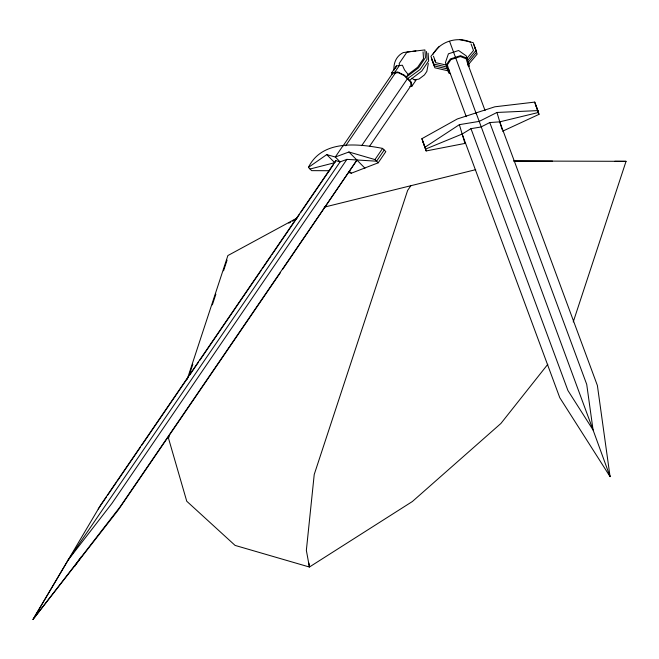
<?xml version="1.0" encoding="UTF-8"?>
<svg xmlns="http://www.w3.org/2000/svg" width="659" height="659" viewBox="0 0 659 659"><rect width="100%" height="100%" fill="white"/><g stroke="black" fill="none" stroke-linecap="round" stroke-linejoin="round"><path stroke-width="0.99" d="M428.325 63.503L426.834 71.436L424.454 74.92L418.951 79.113L414.305 79.805L411.875 78.256M395.581 68.52L396.38 65.916L402.385 65.208L404.56 69.978L408.135 74.475L406.331 77.111L418.523 67.828L425.426 57.712L424.907 49.919L412.666 51.361M187.255 379.139L227.89 255.552L296.657 218.253M169.454 435.335L168.498 438.26L186.752 501.244L235.09 545.413L309.409 567.028L412.377 501.515L500.898 423.473L547.818 364.279M189.94 373.027L192.823 364.27M212.346 304.878L215.872 294.169M223.549 270.808L227.075 260.099M573.231 321.963L626.05 161.323L513.691 161.01L552.506 161.125M310.035 169.025L334.756 162.691L335.826 160.664L340.102 161.875L346.914 159.363L376.577 161.2L384.213 150.03M329.722 170.722L311.633 170.64L308.428 167.411L326.74 154.601L335.291 157.023L340.102 161.875L68.239 559.911L32.95 619.509L118.356 509.86L280.232 272.867M308.428 167.411C321.946 139.749 357.425 143.547 382.607 148.407L385.82 151.644L378.184 162.822L351.329 173.202L348.479 172.394M392.006 74.689L391.759 72.688L396.38 65.916M342.919 145.853L335.291 157.023L348.924 151.998L374.979 159.585L378.184 162.822M342.911 146.1L392.632 73.306L398.176 72.655L404.156 75.563L410.573 82.037L411.002 85.596L369.378 146.545M345.678 145.779L395.4 72.976L394.757 72.333L399.387 65.562L399.263 63.363L406.908 52.168L415.911 50.891M335.826 160.664L100.852 504.695L32.95 619.509L120.358 506.466L356.939 160.088L282.546 269.465M98.175 509.077L106.297 497.191M107.45 495.494L116.149 482.759M117.31 481.062L140.507 447.099M141.669 445.402L188.631 376.635M189.792 374.938L198.491 362.203M199.652 360.506L261.121 270.511M262.274 268.814L270.973 256.079M272.134 254.382L299.392 214.48M300.545 212.783L333.602 164.388M346.914 159.363L111.939 503.385L68.239 559.911M361.684 145.672L407.361 78.8L420.129 69.442L427.032 59.335L426.505 51.542M74.656 566.378L81.032 557.044M409.873 86.453L411.875 86.214L416.504 79.442L414.305 79.805M374.979 159.585L382.607 148.407M410.878 185.706L407.624 190.426L314.228 474.48L306.353 550.364L309.409 567.028L308.89 563.066M439.273 46.369L430.904 56.361L433.754 64.055L446.942 67.061L445.426 62.564L448.417 53.816L458.598 50.512L466.185 55.834L467.692 60.331L476.062 50.339L473.211 42.646L460.031 39.639M432.914 54.31C440.105 41.418 457.124 36.179 470.526 42.118M466.951 58.33L473.491 50.512L471.078 43.988M468.804 64.088L477.182 54.087L474.332 46.394M408.135 74.475L417.666 67.218L423.515 58.651L423.062 51.855M409.544 80.349L421.735 71.057L428.638 60.949L428.111 53.157M459.372 124.658L464.949 143.423L426.159 150.944L425.039 147.188L459.372 124.658L479.225 121.388L496.977 112.458L537.868 110.605L538.988 114.361L502.562 131.223M422.452 140.565L425.599 149.066L462.157 134.041L470.971 128.653L480.897 127.022L489.777 122.558L499.769 121.841L538.428 112.483L535.281 103.982M288.815 223.154L290.603 222.132M292.39 221.111L296.855 218.566M426.159 150.944L421.892 138.687L457.272 118.982L494.876 106.791L534.721 102.104L537.868 110.605M324.104 207.19L475.716 169.66M410.359 51.542L403.25 52.596C396.512 55.85 393.308 63 394.016 70.241M391.759 72.688L397.764 71.979L404.486 75.25L411.389 82.21L411.875 86.214M614.814 161.29L626.05 161.323M446.192 65.052L435.887 62.704L433.474 56.188M448.054 70.81L434.866 67.811L432.024 60.117M450.567 73.693L448.697 72.976L446.291 64.895L450.328 58.964L460.509 55.661L467.05 58.173L469.447 66.246M348.924 151.998L364.962 168.177M349.262 171.126L351.329 173.202M326.74 154.601L334.756 162.691M608.99 473.772L610.069 476.63L597.384 385.49L499.769 121.841M538.988 114.361L534.721 102.104M473.772 44.515L476.622 52.209L468.244 62.21L467.272 62.523L466.16 58.766L460.344 56.542L450.937 59.59L447.354 64.87L449.586 72.375M489.777 122.558L586.724 384.411L593.067 429.981L610.069 476.63L559.771 397.682L462.157 134.041M467.626 63.486L485.065 110.572M449.677 41.583L476.276 113.801M476.07 112.887L593.067 429.981L567.918 390.507L470.971 128.653M466.259 116.668L448.466 68.618L447.494 68.94L434.314 65.933L431.464 58.239M434.586 59.936L435.278 61.806M421.892 138.687L425.039 147.188M496.977 112.458L502.001 129.353M467.552 63.462L468.392 66.279"/></g></svg>
